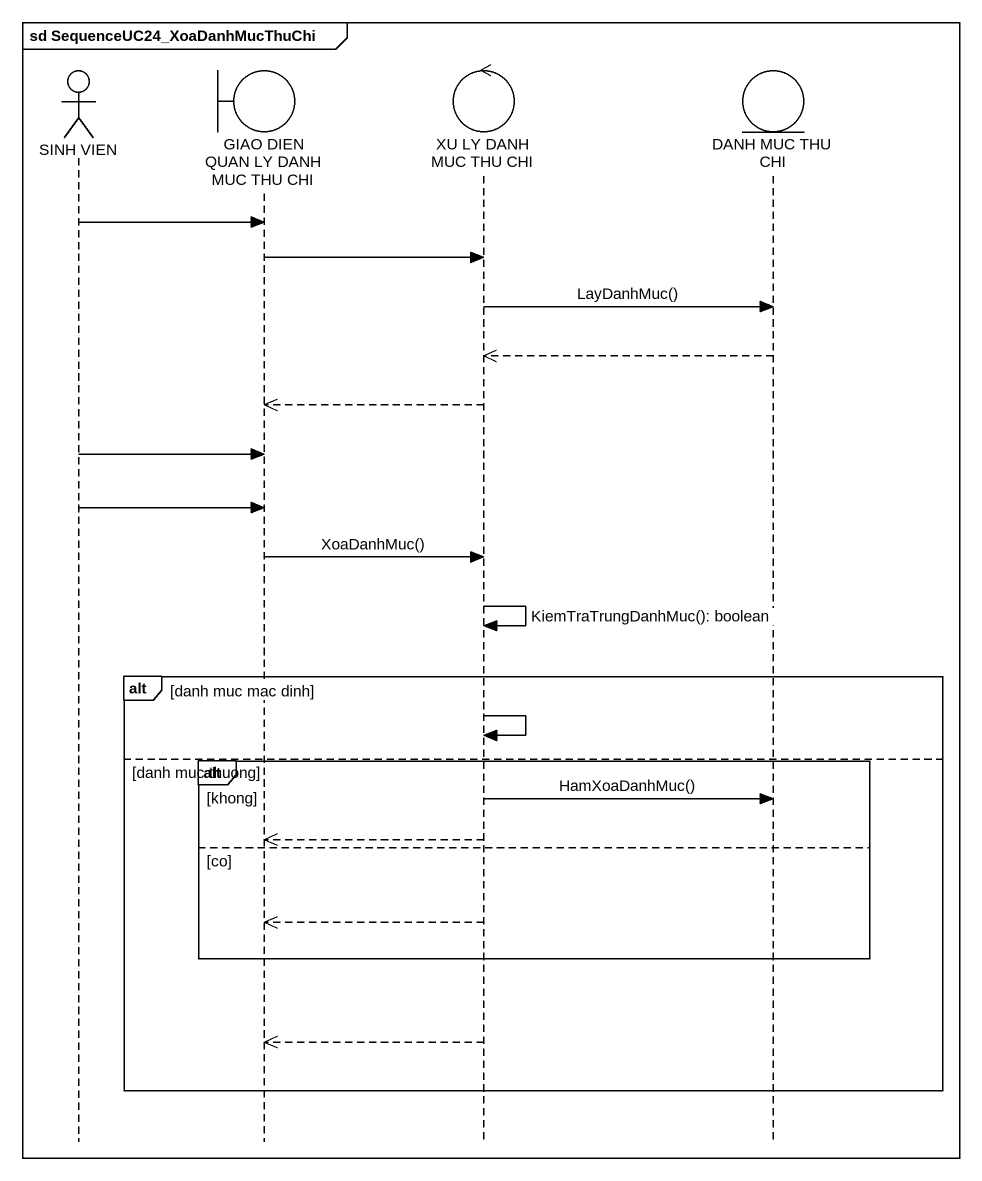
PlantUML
@startuml
mainframe sd SequenceUC24_XoaDanhMucThuChi
hide footbox
actor "SINH VIEN" as SINH_VIEN
boundary "GIAO DIEN QUAN LY DANH MUC THU CHI" as GIAO_DIEN_QUAN_LY_DANH_MUC
control "XU LY DANH MUC THU CHI" as XU_LY_DANH_MUC_THU_CHI
entity "DANH MUC THU CHI" as DANH_MUC_THU_CHI

SINH_VIEN -> GIAO_DIEN_QUAN_LY_DANH_MUC
GIAO_DIEN_QUAN_LY_DANH_MUC -> XU_LY_DANH_MUC_THU_CHI
XU_LY_DANH_MUC_THU_CHI -> DANH_MUC_THU_CHI : LayDanhMuc()
DANH_MUC_THU_CHI -->> XU_LY_DANH_MUC_THU_CHI
XU_LY_DANH_MUC_THU_CHI -->> GIAO_DIEN_QUAN_LY_DANH_MUC
SINH_VIEN -> GIAO_DIEN_QUAN_LY_DANH_MUC
SINH_VIEN -> GIAO_DIEN_QUAN_LY_DANH_MUC
GIAO_DIEN_QUAN_LY_DANH_MUC -> XU_LY_DANH_MUC_THU_CHI : XoaDanhMuc()
XU_LY_DANH_MUC_THU_CHI -> XU_LY_DANH_MUC_THU_CHI : KiemTraTrungDanhMuc(): boolean
alt danh muc mac dinh
  XU_LY_DANH_MUC_THU_CHI -> XU_LY_DANH_MUC_THU_CHI
else danh muc thuong
  alt khong
    XU_LY_DANH_MUC_THU_CHI -> DANH_MUC_THU_CHI : HamXoaDanhMuc()
    XU_LY_DANH_MUC_THU_CHI -->> GIAO_DIEN_QUAN_LY_DANH_MUC
  else co
    XU_LY_DANH_MUC_THU_CHI -->> GIAO_DIEN_QUAN_LY_DANH_MUC
  end
  XU_LY_DANH_MUC_THU_CHI -->> GIAO_DIEN_QUAN_LY_DANH_MUC
end
@enduml
